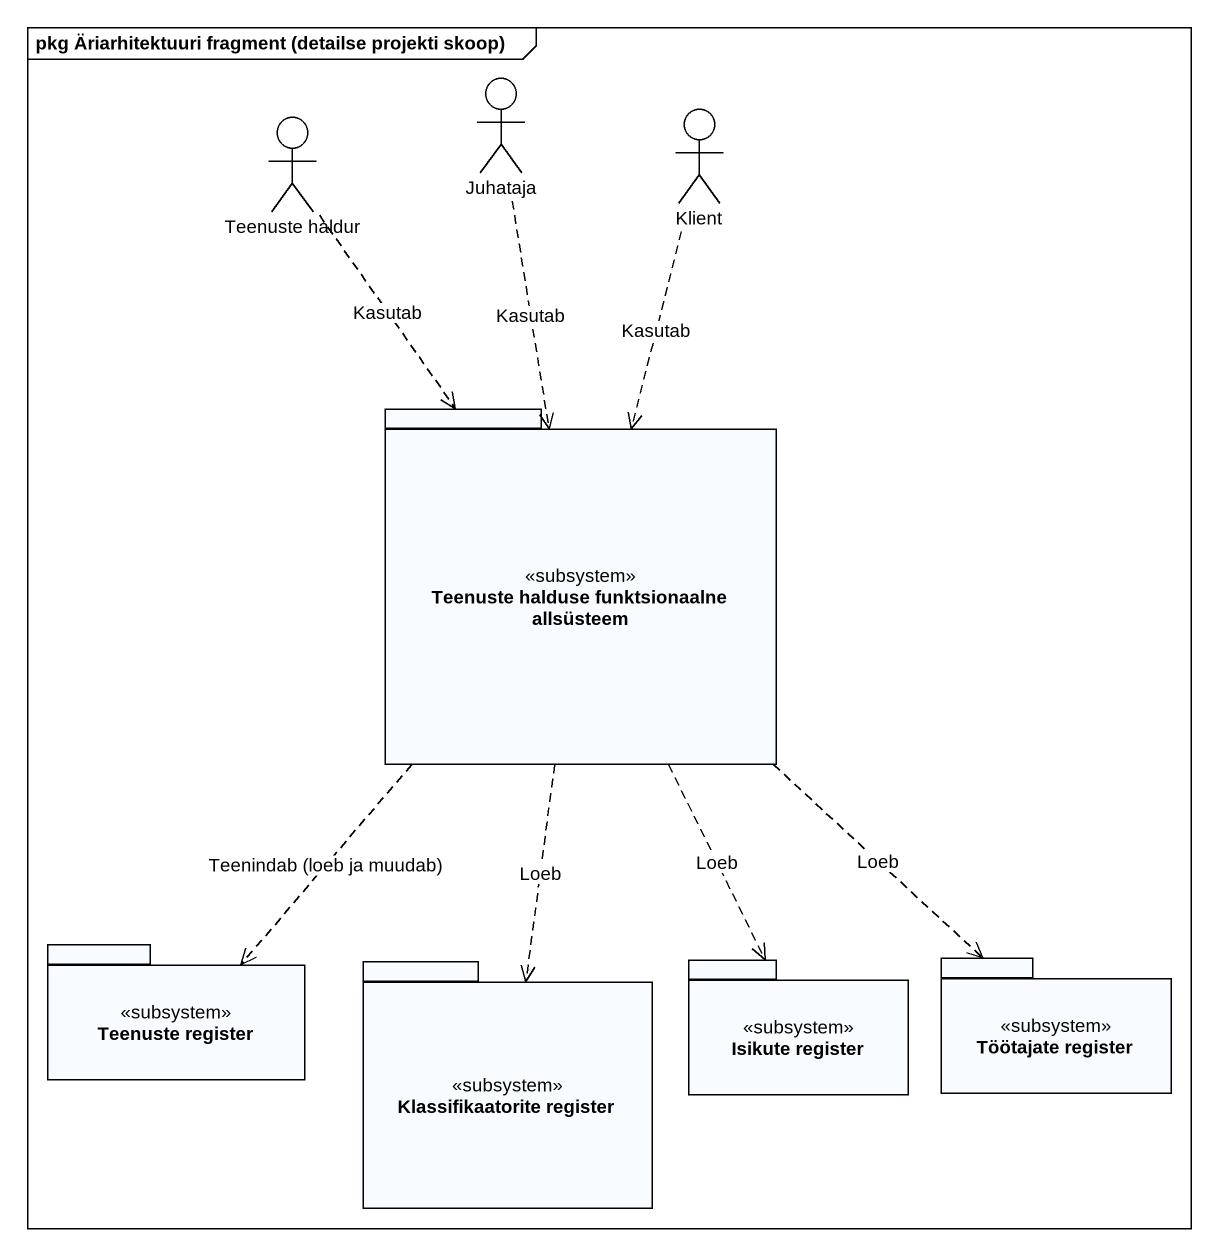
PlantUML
@startuml
mainframe pkg Äriarhitektuuri fragment (detailse projekti skoop)
actor Juhataja
actor Klient
actor "Teenuste haldur" as Teenuste_haldur
package "Teenuste halduse funktsionaalne allsüsteem" as Teenuste_halduse <<subsystem>> {
}
package "Teenuste register" as Teenuste_register <<subsystem>> {
}
package "Klassifikaatorite register" as Klassifikaatorite_register <<subsystem>> {
}
package "Isikute register" as Isikute_register <<subsystem>> {
}
package "Töötajate register" as Töötajate_register <<subsystem>> {
}
Juhataja ..> Teenuste_halduse : Kasutab
Klient ..> Teenuste_halduse : Kasutab
Teenuste_haldur ..> Teenuste_halduse : Kasutab
Teenuste_halduse ..> Teenuste_register : Teenindab (loeb ja muudab)
Teenuste_halduse ..> Klassifikaatorite_register : Loeb
Teenuste_halduse ..> Isikute_register : Loeb
Teenuste_halduse ..> Töötajate_register : Loeb
@enduml
